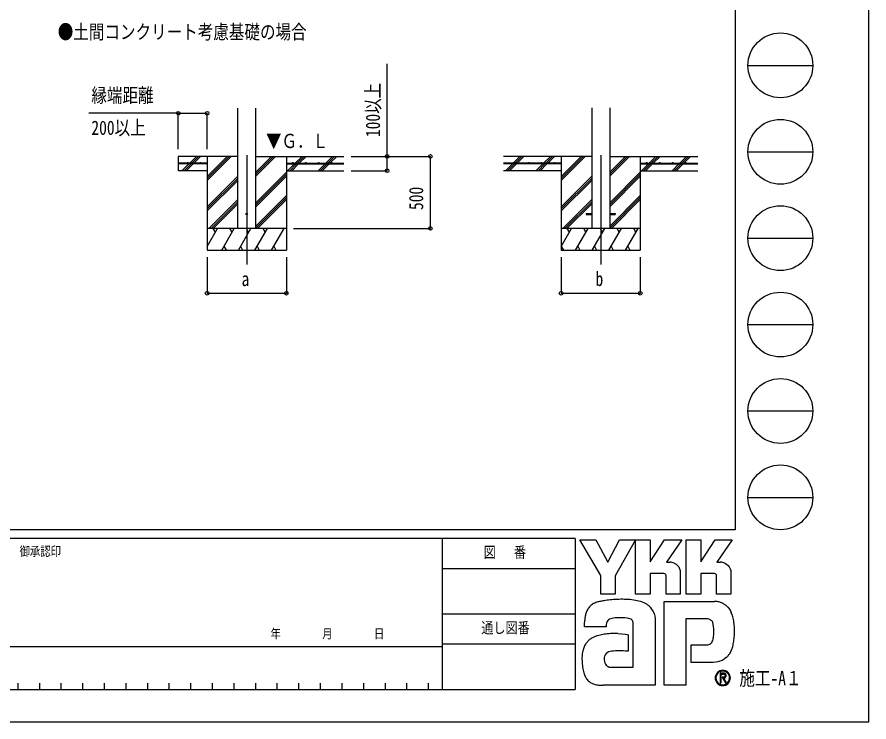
# Model space of a CAD drawing. Units: millimetres, scale not verified. Extents: x -12615 to 12615, y -8910 to 8910.
# Drawn here: x 6700 to 12615, y -8910 to -4014 of the extents above; entities that cross this region are included whole.
import ezdxf
from ezdxf.enums import TextEntityAlignment as Align

# ---------------------------------------------------------------- set-up
doc = ezdxf.new("R2010")
doc.units = ezdxf.units.MM
doc.header["$LTSCALE"] = 40
for name, color, linetype in [('0-2_USER1', 3, 'Continuous'), ('0-3_YKK_12', 2, 'Continuous'), ('0-4_YKK_13', 4, 'Continuous'), ('0-5_YKK_A1', 4, 'Continuous'), ('0-6_YKK_D', 6, 'Continuous'), ('0-7_YKK_ZWAK', 7, 'Continuous')]:
    doc.layers.add(name, color=color, linetype=linetype)
doc.styles.add('ＭＳ ゴシック', font='')
doc.styles.get('ＭＳ ゴシック').set_extended_font_data('MS Gothic')

msp = doc.modelspace()

# ---------------------------------------------------------------- linework, layer by layer
at = {"layer": '0-3_YKK_12'}
for p, q in [((8294.92, -4972.97), (8294.92, -5732.18)), ((10752.31, -4972.97), (10752.31, -5732.18))]:
    msp.add_line(p, q, dxfattribs=at)
at = {"layer": '0-4_YKK_13'}
for p, q in [((10652.31, -5377.68), (10652.31, -5386.68)), ((10652.31, -5377.68), (10689.81, -5377.68)), ((10814.81, -5377.68), (10852.31, -5377.68)), ((10852.31, -5377.68), (10852.31, -5386.68)), ((10652.31, -5386.68), (10689.81, -5386.68)), ((10814.81, -5386.68), (10852.31, -5386.68))]:
    msp.add_line(p, q, dxfattribs=at)
msp.add_circle((8294.92, -5382.18), 5, dxfattribs=at)
at = {"layer": '0-5_YKK_A1'}
for p, q in [((8232.42, -5482.18), (8232.42, -4646.83)), ((8357.42, -5482.18), (8357.42, -4646.83)), ((10689.81, -4645.83), (10689.81, -5482.18)), ((10814.81, -4645.83), (10814.81, -5482.18)), ((7898.89, -5029.68), (7946.39, -4982.18)), ((7913.03, -5029.68), (7960.53, -4982.18)), ((7927.17, -5029.68), (7974.67, -4982.18)), ((8019.92, -4982.18), (8019.92, -5632.18)), ((8019.92, -5149.06), (8186.8, -4982.18)), ((8019.92, -5134.92), (8172.66, -4982.18)), ((8019.92, -5120.78), (8158.52, -4982.18)), ((8357.42, -5119.93), (8495.17, -4982.18)), ((8357.42, -5105.79), (8481.03, -4982.18)), ((8357.42, -5091.65), (8466.89, -4982.18)), ((8357.42, -4982.18), (8969.92, -4982.18)), ((8569.92, -4982.18), (8569.92, -5632.18)), ((8631.52, -5029.68), (8679.02, -4982.18)), ((8645.66, -5029.68), (8693.16, -4982.18)), ((8659.8, -5029.68), (8707.3, -4982.18)), ((8843.65, -5029.68), (8891.15, -4982.18)), ((8857.79, -5029.68), (8905.29, -4982.18)), ((8871.94, -5029.68), (8919.44, -4982.18)), ((10689.81, -4982.18), (10077.31, -4982.18)), ((10144.14, -5029.68), (10191.64, -4982.18)), ((10163.14, -5024.83), (10205.79, -4982.18)), ((10172.43, -5029.68), (10219.93, -4982.18)), ((10356.28, -5029.68), (10403.78, -4982.18)), ((10370.42, -5029.68), (10417.92, -4982.18)), ((10384.56, -5029.68), (10432.06, -4982.18)), ((10477.31, -4982.18), (10477.31, -5632.18)), ((10477.31, -5149.06), (10644.19, -4982.18)), ((10477.31, -5134.92), (10630.05, -4982.18)), ((10477.31, -5120.78), (10615.91, -4982.18)), ((10814.81, -5119.93), (10952.56, -4982.18)), ((10814.81, -5105.79), (10938.42, -4982.18)), ((10814.81, -5091.65), (10924.28, -4982.18)), ((10814.81, -4982.18), (11427.31, -4982.18)), ((11027.31, -4982.18), (11027.31, -5632.18)), ((11088.91, -5029.68), (11136.41, -4982.18)), ((11103.05, -5029.68), (11150.55, -4982.18)), ((11117.19, -5029.68), (11164.69, -4982.18)), ((11301.04, -5029.68), (11348.54, -4982.18)), ((11315.18, -5029.68), (11362.68, -4982.18)), ((11329.33, -5029.68), (11376.83, -4982.18)), ((8019.92, -5029.68), (7819.92, -5029.68)), ((8019.92, -5034.68), (7819.92, -5034.68)), ((8019.92, -5082.18), (7819.92, -5082.18)), ((7847.79, -5080.78), (7893.89, -5034.68)), ((7860.53, -5082.18), (7908.03, -5034.68)), ((7874.67, -5082.18), (7922.17, -5034.68)), ((8019.92, -5029.68), (8019.92, -5034.68)), ((8569.92, -5029.68), (8969.92, -5029.68)), ((8569.92, -5029.68), (8569.92, -5034.68)), ((8569.92, -5034.68), (8969.92, -5034.68)), ((8569.92, -5082.18), (8969.92, -5082.18)), ((8579.02, -5082.18), (8626.52, -5034.68)), ((8593.16, -5082.18), (8640.66, -5034.68)), ((8607.3, -5082.18), (8654.8, -5034.68)), ((8791.15, -5082.18), (8838.65, -5034.68)), ((8805.29, -5082.18), (8852.79, -5034.68)), ((8819.44, -5082.18), (8866.94, -5034.68)), ((10477.31, -5029.68), (10077.31, -5029.68)), ((10477.31, -5034.68), (10077.31, -5034.68)), ((10477.31, -5082.18), (10077.31, -5082.18)), ((10091.64, -5082.18), (10139.14, -5034.68)), ((10105.79, -5082.18), (10153.29, -5034.68)), ((10119.93, -5082.18), (10167.43, -5034.68)), ((10158.29, -5029.68), (10159.95, -5028.02)), ((10305.18, -5080.78), (10351.28, -5034.68)), ((10317.92, -5082.18), (10365.42, -5034.68)), ((10332.06, -5082.18), (10379.56, -5034.68)), ((10477.31, -5029.68), (10477.31, -5034.68)), ((11027.31, -5029.68), (11427.31, -5029.68)), ((11027.31, -5029.68), (11027.31, -5034.68)), ((11027.31, -5034.68), (11427.31, -5034.68)), ((11027.31, -5082.18), (11427.31, -5082.18)), ((11036.41, -5082.18), (11083.91, -5034.68)), ((11050.55, -5082.18), (11098.05, -5034.68)), ((11064.69, -5082.18), (11112.19, -5034.68)), ((11248.54, -5082.18), (11296.04, -5034.68)), ((11262.68, -5082.18), (11310.18, -5034.68)), ((11276.82, -5082.18), (11324.33, -5034.68)), ((8019.92, -5332.91), (8232.42, -5120.41)), ((8019.92, -5347.05), (8232.42, -5134.55)), ((8357.42, -5303.78), (8569.92, -5091.28)), ((8357.42, -5317.92), (8569.92, -5105.42)), ((8357.42, -5332.06), (8569.92, -5119.56)), ((10477.31, -5332.91), (10689.81, -5120.41)), ((10477.31, -5347.05), (10689.81, -5134.55)), ((10814.81, -5303.78), (11027.31, -5091.28)), ((10814.81, -5317.92), (11027.31, -5105.42)), ((10814.81, -5332.06), (11027.31, -5119.56)), ((8019.92, -5361.19), (8232.42, -5148.7)), ((10477.31, -5361.19), (10689.81, -5148.7)), ((8357.42, -5465.91), (8569.92, -5253.41)), ((10814.81, -5465.91), (11027.31, -5253.41)), ((8032.78, -5482.18), (8232.42, -5282.54)), ((8046.92, -5482.18), (8232.42, -5296.68)), ((8061.07, -5482.18), (8232.42, -5310.83)), ((8357.42, -5480.05), (8569.92, -5267.55)), ((8369.43, -5482.18), (8569.92, -5281.69)), ((10490.17, -5482.18), (10689.81, -5282.54)), ((10504.31, -5482.18), (10689.81, -5296.68)), ((10518.46, -5482.18), (10689.81, -5310.83)), ((10814.81, -5480.05), (11027.31, -5267.55)), ((10826.82, -5482.18), (11027.31, -5281.69)), ((8569.92, -5482.18), (8019.92, -5482.18)), ((8019.92, -5607.63), (8092.35, -5482.18)), ((8077.35, -5508.17), (8062.35, -5482.18)), ((8121.22, -5632.18), (8207.82, -5482.18)), ((8192.82, -5508.16), (8177.82, -5482.18)), ((8236.69, -5632.18), (8323.29, -5482.18)), ((8308.29, -5508.17), (8293.29, -5482.18)), ((8352.16, -5632.18), (8438.76, -5482.18)), ((8423.76, -5508.17), (8408.76, -5482.18)), ((8467.63, -5632.18), (8554.23, -5482.18)), ((8524.23, -5482.18), (8524.23, -5482.18)), ((11027.31, -5482.18), (10477.31, -5482.18)), ((10477.31, -5607.63), (10549.74, -5482.18)), ((10534.74, -5508.17), (10519.74, -5482.18)), ((10578.61, -5632.18), (10665.21, -5482.18)), ((10650.21, -5508.16), (10635.21, -5482.18)), ((10694.08, -5632.18), (10780.68, -5482.18)), ((10765.68, -5508.17), (10750.68, -5482.18)), ((10809.55, -5632.18), (10896.15, -5482.18)), ((10881.15, -5508.17), (10866.15, -5482.18)), ((10925.02, -5632.18), (11011.62, -5482.18)), ((10996.62, -5508.16), (10981.62, -5482.18)), ((8136.22, -5606.2), (8151.22, -5632.18)), ((8251.69, -5606.2), (8266.69, -5632.18)), ((8367.16, -5606.2), (8382.16, -5632.18)), ((8482.63, -5606.2), (8497.63, -5632.18)), ((10478.14, -5606.2), (10493.14, -5632.18)), ((10593.61, -5606.2), (10608.61, -5632.18)), ((10709.08, -5606.2), (10724.08, -5632.18)), ((10824.55, -5606.2), (10839.55, -5632.18)), ((10940.02, -5606.2), (10955.02, -5632.18)), ((8019.92, -5632.18), (8569.92, -5632.18)), ((10477.31, -5632.18), (11027.31, -5632.18))]:
    msp.add_line(p, q, dxfattribs=at)
msp.add_lwpolyline([(8232.42, -4982.18), (7819.92, -4982.18), (7819.92, -5082.18)], dxfattribs=at)
for centre in [(7884.92, -5027.18), (7974.92, -5027.18), (8614.92, -5027.18), (8704.92, -5027.18), (8794.92, -5027.18), (8884.92, -5027.18), (10162.31, -5027.18), (10252.31, -5027.18), (10342.31, -5027.18), (10432.31, -5027.18), (11072.31, -5027.18), (11162.31, -5027.18), (11252.31, -5027.18), (11342.31, -5027.18)]:
    msp.add_circle(centre, 2.5, dxfattribs=at)
at = {"layer": '0-6_YKK_D'}
for p, q in [((7819.92, -4682.18), (7197.67, -4682.18)), ((7819.92, -4932.18), (7819.92, -4681.18)), ((7819.92, -4682.18), (8019.92, -4682.18)), ((8019.92, -4932.18), (8019.92, -4681.18)), ((9019.92, -4982.18), (9570.92, -4982.18)), ((9019.92, -4982.18), (9270.92, -4982.18)), ((9569.92, -5482.18), (9569.92, -4982.18)), ((9019.92, -5082.18), (9270.92, -5082.18)), ((8619.92, -5482.18), (9570.92, -5482.18)), ((8019.92, -5682.18), (8019.92, -5933.18)), ((8569.92, -5682.18), (8569.92, -5933.18)), ((10477.31, -5682.18), (10477.31, -5933.18)), ((11027.31, -5682.18), (11027.31, -5933.18)), ((8019.92, -5932.18), (8569.92, -5932.18)), ((10477.31, -5932.18), (11027.31, -5932.18))]:
    msp.add_line(p, q, dxfattribs=at)
msp.add_lwpolyline([(9269.92, -5082.18), (9269.92, -4982.18), (9269.92, -4338.58)], dxfattribs=at)
for centre in [(7819.92, -4682.18), (8019.92, -4682.18), (9269.92, -4982.18), (9569.92, -4982.18), (9269.92, -5082.18), (9569.92, -5482.18), (8019.92, -5932.18), (8569.92, -5932.18), (10477.31, -5932.18), (11027.31, -5932.18)]:
    msp.add_circle(centre, 12.75, dxfattribs=at)
at = {"layer": '0-7_YKK_ZWAK'}
for p, q in [((11685.06, 8325), (11685.06, -7575)), ((11775.06, -4350), (12225.06, -4350)), ((11775.06, -4950), (12225.06, -4950)), ((11775.06, -5550), (12225.06, -5550)), ((11775.06, -6150), (12225.06, -6150)), ((11775.06, -6750), (12225.06, -6750)), ((11775.06, -7350), (12225.06, -7350)), ((11685.06, -7575), (-11714.94, -7575)), ((9652.56, -7635), (6555.06, -7635)), ((9652.56, -7635), (9652.56, -8685)), ((10575.06, -7635), (9652.56, -7635)), ((10575.06, -7635), (10575.06, -8685)), ((9652.56, -7845), (10575.06, -7845)), ((9652.56, -8160), (10575.06, -8160)), ((6555.06, -8385), (9652.56, -8385)), ((10575.06, -8370), (9652.56, -8370)), ((6555.06, -8685), (9652.56, -8685)), ((6705.06, -8640), (6705.06, -8685)), ((6855.06, -8640), (6855.06, -8685)), ((7005.06, -8640), (7005.06, -8685)), ((7155.06, -8640), (7155.06, -8685)), ((7305.06, -8640), (7305.06, -8685)), ((7455.06, -8640), (7455.06, -8685)), ((7605.06, -8640), (7605.06, -8685)), ((7755.06, -8640), (7755.06, -8685)), ((7905.06, -8640), (7905.06, -8685)), ((8055.06, -8640), (8055.06, -8685)), ((8205.06, -8640), (8205.06, -8685)), ((8355.06, -8640), (8355.06, -8685)), ((8505.06, -8640), (8505.06, -8685)), ((8655.06, -8640), (8655.06, -8685)), ((8805.06, -8640), (8805.06, -8685)), ((8955.06, -8640), (8955.06, -8685)), ((9105.06, -8640), (9105.06, -8685)), ((9255.06, -8640), (9255.06, -8685)), ((9405.06, -8640), (9405.06, -8685)), ((9555.06, -8640), (9555.06, -8685)), ((9652.56, -8685), (10575.06, -8685)), ((11600.02, -8651.94), (11600.02, -8651.94))]:
    msp.add_line(p, q, dxfattribs=at)
for points in [[(-12615, -8910), (12615, -8910), (12615, 8910), (-12615, 8910)], [(10608.06, -7644), (10718.49, -7644), (10801.41, -7800.3), (10884.12, -7644), (10994.63, -7644), (10853.01, -7895.97), (10853.01, -8022.4), (10752.29, -8022.4), (10752.29, -7892.57)]]:
    msp.add_lwpolyline(points, close=True, dxfattribs=at)
for points in [[(11191.64, -7879.83), (11096.31, -7879.83), (11096.31, -8022.29), (10994.74, -8022.29), (10994.74, -7644), (11096.31, -7644), (11096.31, -7798.75), (11196.21, -7644), (11315.52, -7644), (11208.48, -7800.64), (11212.27, -7800.64), (11216.46, -7800.64), (11220.76, -7800.64), (11224.9, -7800.64), (11228.6, -7800.64), (11231.58, -7800.64), (11233.57, -7800.64), (11234.3, -7800.64)], [(11542.53, -7879.83), (11447.31, -7879.83), (11447.31, -8022.4), (11345.69, -8022.4), (11345.69, -7644), (11447.31, -7644), (11447.31, -7798.75), (11547.1, -7644), (11666.41, -7644), (11559.37, -7800.64), (11563.2, -7800.64), (11567.41, -7800.64), (11571.71, -7800.64), (11575.84, -7800.64), (11579.52, -7800.64), (11582.49, -7800.64), (11584.47, -7800.64), (11585.19, -7800.64)], [(11263.52, -7806.64), (11275.65, -7813.57), (11285.92, -7822.6), (11294.18, -7833.36), (11300.27, -7845.45), (11304.03, -7858.49), (11305.32, -7872.11), (11305.32, -8022.65), (11206.23, -8022.65), (11206.23, -7894.23)], [(11614.45, -7806.64), (11626.61, -7813.57), (11636.92, -7822.6), (11645.22, -7833.36), (11651.35, -7845.45), (11655.14, -7858.49), (11656.44, -7872.11), (11656.44, -8022.4), (11557.12, -8022.4), (11557.12, -7894.23)], [(11486.61, -8194.52), (11343.58, -8194.52), (11343.58, -8655), (11193.69, -8655), (11193.69, -8072.37), (11542.06, -8072.37)], [(11123.13, -8157.5), (11127.38, -8174.71), (11129.79, -8193.13), (11130.55, -8212.76), (11130.55, -8655), (10768.66, -8655)], [(11636.14, -8113.54), (11645.92, -8125.87), (11653.24, -8137.83), (11658.35, -8148.65)], [(10814.39, -8196.93), (10807.42, -8200.86), (10801.98, -8205.65), (10797.86, -8211.25), (10794.88, -8217.59), (10792.82, -8224.59), (10791.48, -8232.21), (10790.67, -8240.37), (10790.19, -8249), (10640.23, -8249.37), (10640.67, -8228.86), (10641.5, -8205.82)], [(10871.84, -8296.58), (10900.22, -8298.46), (10922.53, -8300.96), (10937.13, -8303.3), (10942.36, -8304.7), (10942.36, -8419.42), (10925.77, -8417.67), (10907.57, -8416.68), (10888.94, -8416.3), (10871.06, -8416.36), (10855.1, -8416.69), (10842.25, -8417.13), (10833.68, -8417.51), (10830.56, -8417.68), (10817.59, -8420.05), (10806.4, -8423.76), (10797.01, -8428.84), (10789.4, -8435.31), (10783.58, -8443.19), (10779.55, -8452.51), (10777.31, -8463.3), (10776.86, -8475.57), (10778.29, -8489.07), (10781.15, -8500.22), (10785.28, -8509.25), (10790.48, -8516.37), (10796.58, -8521.78), (10803.4, -8525.72), (10810.76, -8528.37), (10818.48, -8529.97), (10977.79, -8529.97), (10977.79, -8235.22), (10977.83, -8229.38), (10977.53, -8223.66), (10976.78, -8218.16), (10975.5, -8212.94), (10973.59, -8208.07), (10970.96, -8203.64), (10967.51, -8199.72), (10963.16, -8196.37)], [(10963.16, -8196.37), (10953.82, -8192.71), (10938.88, -8189.6), (10919.82, -8187.31), (10898.12, -8186.08), (10875.25, -8186.18), (10852.69, -8187.85)], [(11537.48, -8282.99), (11537.29, -8263.9), (11536.38, -8246.69), (11534.23, -8231.59), (11530.31, -8218.78)], [(11623.69, -8462.91), (11609.85, -8473.67), (11595.43, -8482.13), (11580.55, -8488.44), (11565.3, -8492.76), (11549.8, -8495.23), (11534.16, -8496.03), (11380.08, -8496.03), (11380.08, -8374.99), (11466.96, -8374.99), (11482.98, -8374.77), (11497.07, -8373.4), (11509.16, -8369.86)], [(11623.82, -8587.79), (11623.75, -8586.03), (11623.53, -8584.34), (11623.16, -8582.71), (11622.66, -8581.16), (11622.01, -8579.69), (11621.22, -8578.31), (11620.3, -8577.02), (11619.24, -8575.84), (11617.85, -8574.61), (11616.31, -8573.54), (11614.62, -8572.63), (11612.79, -8571.88), (11610.84, -8571.29), (11608.75, -8570.87), (11606.55, -8570.61), (11604.23, -8570.53), (11581.5, -8570.53), (11581.5, -8637.42), (11588.37, -8637.42), (11588.37, -8577.35), (11604.23, -8577.35), (11605.87, -8577.41), (11607.41, -8577.57), (11608.85, -8577.83), (11610.19, -8578.2), (11611.42, -8578.67), (11612.53, -8579.24), (11613.52, -8579.9), (11614.4, -8580.67)], [(11617.08, -8587.79), (11616.66, -8591.01), (11615.51, -8593.54), (11613.78, -8595.47), (11611.64, -8596.87), (11609.23, -8597.83), (11606.71, -8598.42), (11604.25, -8598.72), (11601.99, -8598.8), (11596.03, -8598.8), (11599.04, -8603.91), (11618.68, -8637.65), (11626.54, -8637.65), (11607.6, -8605.17), (11609.37, -8604.82), (11611.07, -8604.37), (11612.67, -8603.83), (11614.19, -8603.2), (11615.6, -8602.47), (11616.92, -8601.65), (11618.14, -8600.73), (11619.24, -8599.73)]]:
    msp.add_lwpolyline(points, dxfattribs=at)
for centre in [(12000.06, -4350), (12000.06, -4950), (12000.06, -5550), (12000.06, -6150), (12000.06, -6750), (12000.06, -7350)]:
    msp.add_circle(centre, 225, dxfattribs=at)
for centre, radius, start, end in [((11234.45, -7875.57), 74.93, 78.26798, 90.11215), ((11235.52, -7870.11), 69.37, 66.19963, 78.22058), ((11585.34, -7875.7), 75.07, 78.27851, 90.10826), ((11586.37, -7870.44), 69.7, 66.2483, 78.23226), ((11192.17, -7893.88), 14.06, 358.57817, 92.1683), ((11543.13, -7893.81), 14, 358.29941, 92.43455), ((10754.79, -8184.02), 108.55, 122.60463, 137.83438), ((10769.15, -8207.24), 135.84, 108.37421, 122.42809), ((10791.88, -8288.08), 219.75, 100.93159, 107.35499), ((10866.16, -8648.45), 587.69, 97.86054, 101.37938), ((10901.03, -8890.74), 832.48, 94.90201, 97.9576), ((10903.41, -8910.14), 852, 91.6169, 94.94971), ((10900.11, -8772.18), 714.01, 87.51794, 91.66439), ((10909.38, -8573.33), 514.94, 81.92631, 87.59083), ((10936.76, -8385.69), 325.32, 73.67137, 82.05943), ((10977.38, -8249.75), 183.45, 60.60528, 73.9085), ((10994.01, -8216.59), 146.41, 52.17347, 59.90542), ((11008.88, -8197.34), 122.08, 43.55042, 52.14561), ((11536.36, -8232.64), 160.37, 78.73198, 87.96551), ((11541.07, -8208.59), 135.87, 69.03034, 78.69541), ((11545.45, -8196.9), 123.38, 59.39484, 68.9885), ((11547.48, -8193.34), 119.28, 50.3012, 59.3616), ((11546.74, -8194.18), 120.4, 42.05209, 50.28551), ((10821.12, -8207.6), 179.04, 163.48385, 171.57982), ((10774.82, -8193.86), 130.74, 152.2125, 163.4865), ((10754.81, -8183.52), 108.22, 138.03852, 152.12015), ((11017.07, -8189.43), 110.69, 34.48659, 43.50182), ((11017.13, -8189.26), 110.55, 25.58915, 34.43128), ((11007.29, -8193.87), 121.41, 17.43089, 25.54591), ((11487.28, -8228.44), 188.76, 14.76267, 25.00486), ((10913.41, -8221.38), 272.36, 171.55622, 176.72493), ((10853.97, -8290.89), 101.95, 102.4979, 112.84632), ((10873.7, -8375.98), 189.3, 96.37207, 102.75341), ((11487.42, -8268.03), 73.52, 77.94572, 90.63794), ((11493.81, -8238.05), 42.86, 60.20991, 77.92418), ((11497.96, -8230.26), 34.04, 39.8078, 59.75378), ((11492.14, -8234.71), 41.37, 22.65544, 39.38165), ((11371.51, -8259.99), 308.76, 7.9139, 14.95041), ((11255.87, -8276.8), 425.61, 2.54376, 8.01251), ((11189.59, -8280.29), 491.98, 357.76419, 2.60674), ((10757.63, -8443.54), 133.55, 120.60724, 130.53081), ((10771.85, -8467.72), 161.6, 112.58838, 120.58162), ((10790.98, -8513.7), 211.4, 106.61303, 112.59024), ((10821.07, -8614.84), 316.93, 99.87193, 106.59825), ((10837.93, -8709.82), 413.39, 94.78469, 99.91711), ((10846.14, -8804.31), 508.24, 90.80099, 94.81812), ((10847.39, -8874.68), 578.61, 87.57779, 90.82714), ((11460.15, -8319.42), 74.48, 334.00676, 347.34989), ((11377.49, -8300.27), 159.33, 347.14308, 355.40008), ((11196.61, -8284.73), 340.88, 355.2339, 0.29193), ((11208.51, -8281.51), 473.02, 352.8937, 357.82206), ((10777.37, -8448.87), 152.71, 153.89178, 164.94341), ((10754.78, -8438.01), 127.65, 142.04688, 153.80771), ((10750.42, -8434.88), 122.29, 130.60221, 141.94427), ((11495.16, -8338.28), 34.54, 293.91672, 314.09376), ((11490.45, -8334.13), 40.8, 314.78099, 333.92928), ((11440.22, -8325.35), 236.92, 339.22498, 347.31457), ((11307.45, -8294.38), 373.25, 347.15166, 352.97565), ((10914.4, -8470.46), 291.87, 174.55588, 182.47272), ((10826.95, -8462.09), 204.02, 164.97537, 174.56739), ((11523.69, -8350.16), 150.71, 311.57033, 318.66243), ((11506.24, -8334.86), 173.92, 318.67367, 325.29112), ((11551.08, -8368.28), 118.04, 326.23251, 339.61931), ((11077.49, -8467.89), 454.94, 181.90948, 187.89042), ((10886.08, -8494.82), 261.65, 187.80471, 196.36971), ((10785.01, -8524.67), 156.26, 196.3102, 208.20993), ((11600.11, -8604.57), 52.92, 90.09157, 179.92363), ((11599.77, -8604.4), 47.06, 134.8007, 180.12175), ((11599.91, -8604.13), 46.97, 89.86602, 135.149), ((11600.1, -8604.47), 52.82, 44.93442, 90.08536), ((11600.12, -8604.49), 47.33, 45.03108, 90.11509), ((11600.15, -8604.5), 47.31, 0.00643, 45.07115), ((11600.52, -8604.31), 52.41, 359.78949, 45.13288), ((10741.01, -8548.09), 106.41, 208.29777, 223.35561), ((10731.08, -8556.83), 93.2, 223.64205, 239.63663), ((11599.78, -8604.63), 52.6, 179.86065, 225.14399), ((11599.58, -8604.7), 46.87, 179.75513, 225.29722), ((11599.95, -8604.42), 47.52, 270.09072, 359.90926), ((11607.02, -8587.51), 10.06, 358.3894, 42.86139), ((11607.22, -8588.27), 16.6, 316.37674, 1.6565), ((11600.39, -8604.71), 52.54, 314.92572, 0.23508), ((10739.32, -8541.84), 110.3, 239.8785, 253.65355), ((10754.4, -8490.03), 164.26, 253.69102, 263.74909), ((10767.18, -8376.29), 278.71, 263.68487, 270.30455), ((11600.03, -8604.63), 52.77, 224.94536, 269.98445), ((11599.93, -8605.12), 46.82, 224.62822, 270.10973), ((11600.03, -8604.37), 53.04, 269.98802, 314.93777)]:
    msp.add_arc(centre, radius, start, end, dxfattribs=at)

# ---------------------------------------------------------------- texts
at = {"layer": '0-2_USER1', "style": 'ＭＳ ゴシック', "width": 0.8}
msp.add_text('●土間コンクリート考慮基礎の場合', height=98.97, dxfattribs=at).set_placement((6983.1, -4196.36), align=Align.BOTTOM_LEFT)
at = {"layer": '0-5_YKK_A1', "style": 'ＭＳ ゴシック', "width": 0.8}
msp.add_text('▼Ｇ．Ｌ', height=98.97, dxfattribs=at).set_placement((8428.44, -4953.73), align=Align.BOTTOM_LEFT)
at = {"layer": '0-6_YKK_D', "style": 'ＭＳ ゴシック', "width": 0.8}
for s, p in [('縁端距離', (7216.22, -4637.18)), ('200以上', (7216.22, -4862.18)), ('b', (10716.31, -5912.18)), ('a', (8258.92, -5912.18))]:
    msp.add_text(s, height=98.97, dxfattribs=at).set_placement(p, align=Align.BOTTOM_LEFT)
for s, p in [('100以上', (9249.92, -4848.18)), ('500', (9549.92, -5354.58))]:
    msp.add_text(s, height=98.97, rotation=90, dxfattribs=at).set_placement(p, align=Align.BOTTOM_LEFT)
at = {"layer": '0-7_YKK_ZWAK', "style": 'ＭＳ ゴシック', "width": 0.8}
for s, height, p in [('御承認印', 65.98, (6717.41, -7777.5)), ('図\u3000 番', 76.98, (9940.21, -7792.5)), ('通し図番', 76.98, (9923.41, -8317.5)), ('年        月        日', 65.98, (8459.72, -8349.64)), ('施工-A１', 98.97, (11715.06, -8685))]:
    msp.add_text(s, height=height, dxfattribs=at).set_placement(p, align=Align.BOTTOM_LEFT)

doc.saveas('drawing.dxf')
